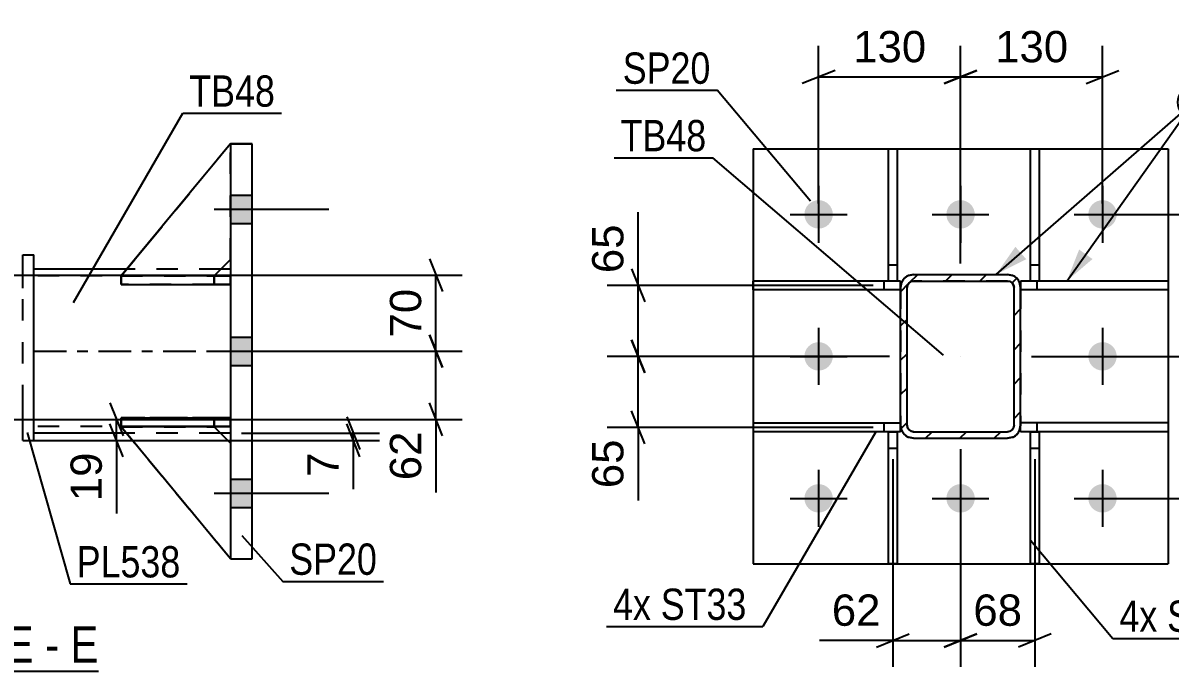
# Model space of a CAD drawing. Header units: millimetres. Extents: x 0 to 841, y 0 to 594.
# Drawn here: x 205.5 to 310.6, y 112.5 to 171.8 of the extents above; entities that cross this region are included whole.
import ezdxf

# ---------------------------------------------------------------- set-up
doc = ezdxf.new("R2010")
doc.units = ezdxf.units.MM
doc.linetypes.add('DXK_LINE_DOT2', pattern=[3.9198, 1.9599, -1.9599])
doc.linetypes.add('DXK_LINE_DOT3', pattern=[5.9187, 2.979, -0.9799, 0.9799, -0.9799])
doc.styles.add('Arial', font='ARIAL.TTF', dxfattribs={"height": 0.2})
doc.styles.add('Arial Narrow', font='ARIALN.TTF', dxfattribs={"height": 0.2})

# ---------------------------------------------------------------- blocks, each defined once
blk = doc.blocks.new('Unknown-317311778-48 - 5250')
at = {"color": 6, "linetype": 'Continuous'}
blk.add_line((184.8, 112.47), (212.45, 112.47), dxfattribs=at)
at = {"color": 0, "linetype": 'Continuous'}
for points in [[(202.91, 113.22), (202.91, 116.72), (184.8, 116.72), (184.8, 113.22)], [(206.52, 113.22), (206.52, 116.72), (203.96, 116.72), (203.96, 113.22)], [(208.84, 113.22), (208.84, 116.72), (207.57, 116.72), (207.57, 113.22)], [(212.45, 113.22), (212.45, 116.72), (209.89, 116.72), (209.89, 113.22)]]:
    blk.add_wipeout(points, dxfattribs=at)
at = {"color": 7, "linetype": 'Continuous', "style": 'Arial Narrow'}
for s, p in [('SECTION ', (184.8, 113.22)), ('E', (203.96, 113.22)), ('E', (209.89, 113.22)), ('-', (207.57, 113.22))]:
    blk.add_text(s, height=3.34, dxfattribs=at).set_placement(p)
blk = doc.blocks.new('Part-317311778-5839 - 5611')
at = {"color": 2, "linetype": 'Continuous'}
for p, q in [((310.41, 135.18), (296.91, 135.18)), ((296.91, 134.38), (296.91, 134.98)), ((310.41, 135.18), (310.41, 134.38)), ((310.41, 134.38), (296.91, 134.38))]:
    blk.add_line(p, q, dxfattribs=at)
at = {"color": 7, "linetype": 'DXK_LINE_DOT2'}
for p, q in [((296.91, 134.98), (296.91, 135.18)), ((298.41, 134.38), (298.41, 135.18))]:
    blk.add_line(p, q, dxfattribs=at)
blk = doc.blocks.new('Bolt-317311778-5646 - 5611')
at = {"linetype": 'Continuous'}
for points in [[(279.71, 154.28, -1), (277.11, 154.28, -1)], [(292.71, 154.28, -1), (290.11, 154.28, -1)], [(305.71, 154.28, -1), (303.11, 154.28, -1)], [(279.71, 141.28, -1), (277.11, 141.28, -1)], [(305.71, 141.28, -1), (303.11, 141.28, -1)], [(279.71, 128.28, -1), (277.11, 128.28, -1)], [(292.71, 128.28, -1), (290.11, 128.28, -1)], [(305.71, 128.28, -1), (303.11, 128.28, -1)]]:
    blk.add_hatch(color=1, dxfattribs=at).paths.add_polyline_path(points)
at = {"color": 1, "linetype": 'Continuous'}
for p, q in [((278.41, 156.88), (278.41, 151.68)), ((291.41, 156.88), (291.41, 151.68)), ((304.41, 156.88), (304.41, 151.68)), ((275.81, 154.28), (281.01, 154.28)), ((288.81, 154.28), (294.01, 154.28)), ((301.81, 154.28), (307.01, 154.28)), ((278.41, 143.88), (278.41, 138.68)), ((304.41, 143.88), (304.41, 138.68)), ((275.81, 141.28), (281.01, 141.28)), ((301.81, 141.28), (307.01, 141.28)), ((278.41, 130.88), (278.41, 125.68)), ((291.41, 130.88), (291.41, 125.68)), ((304.41, 130.88), (304.41, 125.68)), ((275.81, 128.28), (281.01, 128.28)), ((288.81, 128.28), (294.01, 128.28)), ((301.81, 128.28), (307.01, 128.28))]:
    blk.add_line(p, q, dxfattribs=at)
blk = doc.blocks.new('Part-317311778-5779 - 5611')
at = {"linetype": 'Continuous'}
h = blk.add_hatch(dxfattribs=at)
h.set_pattern_fill('', scale=0.7, style=0, pattern_type=0)
h.set_pattern_definition([(45, (296.561, 148.425), (-1.57154, 1.57154), [])])
h.paths.add_polyline_path([(296.82, 148.04), (296.56, 148.43), (296.17, 148.69), (295.71, 148.78), (287.11, 148.78), (286.65, 148.69), (286.26, 148.43), (286, 148.04), (285.91, 147.58), (285.91, 134.98), (286, 134.52), (286.26, 134.13), (286.65, 133.87), (287.11, 133.78), (295.71, 133.78), (296.17, 133.87), (296.56, 134.13), (296.82, 134.52), (296.91, 134.98), (296.91, 147.58)])
h.paths.add_polyline_path([(296.31, 134.98), (296.27, 134.75), (296.14, 134.55), (295.94, 134.42), (295.71, 134.38), (287.11, 134.38), (286.88, 134.42), (286.69, 134.55), (286.56, 134.75), (286.51, 134.98), (286.51, 147.58), (286.56, 147.81), (286.69, 148), (286.88, 148.13), (287.11, 148.18), (295.71, 148.18), (295.94, 148.13), (296.14, 148), (296.27, 147.81), (296.31, 147.58)])
at = {"color": 7, "linetype": 'DXK_LINE_DOT2'}
for p, q in [((286.65, 148.69), (287.11, 148.78)), ((287.11, 148.18), (286.88, 148.13)), ((287.11, 148.78), (295.71, 148.78)), ((295.71, 148.18), (287.11, 148.18)), ((295.71, 148.78), (296.17, 148.69)), ((295.94, 148.13), (295.71, 148.18)), ((285.91, 147.58), (286, 148.04)), ((285.91, 147.58), (285.91, 134.98)), ((286.56, 147.81), (286.51, 147.58)), ((286.51, 134.98), (286.51, 147.58)), ((286.69, 148), (286.56, 147.81)), ((286.88, 148.13), (286.69, 148)), ((296.14, 148), (295.94, 148.13)), ((296.27, 147.81), (296.14, 148)), ((296.31, 147.58), (296.27, 147.81)), ((296.31, 134.98), (296.31, 147.58)), ((296.82, 148.04), (296.91, 147.58)), ((296.91, 147.58), (296.91, 134.98)), ((286, 134.52), (285.91, 134.98)), ((286.51, 134.98), (286.56, 134.75)), ((286.56, 134.75), (286.69, 134.55)), ((286.69, 134.55), (286.88, 134.42)), ((295.94, 134.42), (296.14, 134.55)), ((296.14, 134.55), (296.27, 134.75)), ((296.27, 134.75), (296.31, 134.98)), ((296.91, 134.98), (296.82, 134.52)), ((287.11, 133.78), (286.65, 133.87)), ((286.88, 134.42), (287.11, 134.38)), ((287.11, 134.38), (295.71, 134.38)), ((287.11, 133.78), (295.71, 133.78)), ((295.71, 134.38), (295.94, 134.42)), ((296.17, 133.87), (295.71, 133.78))]:
    blk.add_line(p, q, dxfattribs=at)
at = {"color": 2, "linetype": 'Continuous'}
for p, q in [((287.11, 148.78), (286.65, 148.69)), ((286.88, 148.13), (287.11, 148.18)), ((287.11, 148.78), (295.71, 148.78)), ((287.11, 148.18), (295.71, 148.18)), ((296.17, 148.69), (295.71, 148.78)), ((295.71, 148.18), (295.94, 148.13)), ((286, 148.04), (285.91, 147.58)), ((285.91, 134.98), (285.91, 147.58)), ((286.51, 147.58), (286.56, 147.81)), ((286.51, 134.98), (286.51, 147.58)), ((286.56, 147.81), (286.69, 148)), ((286.69, 148), (286.88, 148.13)), ((295.94, 148.13), (296.14, 148)), ((296.14, 148), (296.27, 147.81)), ((296.27, 147.81), (296.31, 147.58)), ((296.31, 134.98), (296.31, 147.58)), ((296.91, 147.58), (296.82, 148.04)), ((296.91, 134.98), (296.91, 147.58)), ((285.91, 134.98), (286, 134.52)), ((286.56, 134.75), (286.51, 134.98)), ((286.69, 134.55), (286.56, 134.75)), ((286.88, 134.42), (286.69, 134.55)), ((296.14, 134.55), (295.94, 134.42)), ((296.27, 134.75), (296.14, 134.55)), ((296.31, 134.98), (296.27, 134.75)), ((296.82, 134.52), (296.91, 134.98)), ((286.65, 133.87), (287.11, 133.78)), ((287.11, 134.38), (286.88, 134.42)), ((287.11, 134.38), (295.71, 134.38)), ((287.11, 133.78), (295.71, 133.78)), ((295.94, 134.42), (295.71, 134.38)), ((295.71, 133.78), (296.17, 133.87))]:
    blk.add_line(p, q, dxfattribs=at)
at = {"color": 7, "linetype": 'DXK_LINE_DOT3'}
blk.add_line((291.41, 141.28), (291.41, 141.28), dxfattribs=at)
at = {"color": 7, "linetype": 'DXK_LINE_DOT2'}
for centre, start, end in [((287.11, 147.58), 112.5, 157.5), ((295.71, 147.58), 22.5, 67.5), ((287.11, 134.98), 202.5, 247.5), ((295.71, 134.98), 292.5, 337.5)]:
    blk.add_arc(centre, 1.2, start, end, dxfattribs=at)
at = {"color": 2, "linetype": 'Continuous'}
for centre, start, end in [((287.11, 147.58), 112.5, 157.5), ((295.71, 147.58), 22.5, 67.5), ((287.11, 134.98), 202.5, 247.5), ((295.71, 134.98), 292.5, 337.5)]:
    blk.add_arc(centre, 1.2, start, end, dxfattribs=at)
blk = doc.blocks.new('Part-317311778-5731 - 5611')
at = {"color": 2, "linetype": 'Continuous'}
for p, q in [((296.91, 148.18), (296.91, 147.57)), ((297.8, 148.18), (296.91, 148.18)), ((310.41, 148.18), (298.6, 148.18)), ((310.41, 148.18), (310.41, 147.38)), ((310.41, 147.38), (296.91, 147.38))]:
    blk.add_line(p, q, dxfattribs=at)
at = {"color": 7, "linetype": 'DXK_LINE_DOT2'}
for p, q in [((298.6, 148.18), (297.8, 148.18)), ((298.41, 147.38), (298.41, 148.18)), ((296.91, 147.57), (296.91, 147.38))]:
    blk.add_line(p, q, dxfattribs=at)
blk = doc.blocks.new('Part-317311778-5757 - 5611')
at = {"color": 2, "linetype": 'Continuous'}
for p, q in [((272.41, 160.28), (310.41, 160.28)), ((272.41, 160.28), (272.41, 122.28)), ((310.41, 160.28), (310.41, 122.28)), ((272.41, 122.28), (310.41, 122.28))]:
    blk.add_line(p, q, dxfattribs=at)
blk = doc.blocks.new('Part-317311778-5794 - 5611')
at = {"color": 2, "linetype": 'Continuous'}
for p, q in [((297.8, 122.28), (297.8, 134.37)), ((297.8, 134.37), (298.6, 134.37)), ((298.6, 134.37), (298.6, 122.28)), ((298.6, 122.28), (297.8, 122.28))]:
    blk.add_line(p, q, dxfattribs=at)
at = {"color": 7, "linetype": 'DXK_LINE_DOT2'}
blk.add_line((297.8, 132.87), (298.6, 132.87), dxfattribs=at)
blk = doc.blocks.new('Part-317311778-5814 - 5611')
at = {"color": 2, "linetype": 'Continuous'}
for p, q in [((284.8, 122.28), (284.8, 134.37)), ((284.8, 134.37), (285.6, 134.37)), ((285.6, 134.37), (285.6, 122.28)), ((285.6, 122.28), (284.8, 122.28))]:
    blk.add_line(p, q, dxfattribs=at)
at = {"color": 7, "linetype": 'DXK_LINE_DOT2'}
blk.add_line((284.8, 132.87), (285.6, 132.87), dxfattribs=at)
blk = doc.blocks.new('Part-317311778-5819 - 5611')
at = {"color": 2, "linetype": 'Continuous'}
for p, q in [((297.8, 148.17), (297.8, 160.28)), ((297.8, 160.28), (298.6, 160.28)), ((298.6, 160.28), (298.6, 148.17)), ((298.6, 148.17), (297.8, 148.17))]:
    blk.add_line(p, q, dxfattribs=at)
at = {"color": 7, "linetype": 'DXK_LINE_DOT2'}
blk.add_line((297.8, 149.67), (298.6, 149.67), dxfattribs=at)
blk = doc.blocks.new('Part-317311778-5824 - 5611')
at = {"color": 2, "linetype": 'Continuous'}
for p, q in [((284.8, 148.17), (284.8, 160.28)), ((284.8, 160.28), (285.6, 160.28)), ((285.6, 160.28), (285.6, 148.17)), ((285.6, 148.17), (284.8, 148.17))]:
    blk.add_line(p, q, dxfattribs=at)
at = {"color": 7, "linetype": 'DXK_LINE_DOT2'}
blk.add_line((284.8, 149.67), (285.6, 149.67), dxfattribs=at)
blk = doc.blocks.new('Part-317311778-5829 - 5611')
at = {"color": 2, "linetype": 'Continuous'}
for p, q in [((272.41, 135.18), (285.91, 135.18)), ((272.41, 135.18), (272.41, 134.38)), ((285.91, 134.38), (285.91, 134.98)), ((285.91, 134.38), (272.41, 134.38))]:
    blk.add_line(p, q, dxfattribs=at)
at = {"color": 7, "linetype": 'DXK_LINE_DOT2'}
for p, q in [((284.41, 134.38), (284.41, 135.18)), ((285.91, 135.18), (285.91, 134.98))]:
    blk.add_line(p, q, dxfattribs=at)
blk = doc.blocks.new('Part-317311778-5834 - 5611')
at = {"color": 2, "linetype": 'Continuous'}
for p, q in [((272.41, 147.38), (272.41, 148.18)), ((284.8, 148.18), (272.41, 148.18)), ((285.91, 148.18), (285.6, 148.18)), ((285.91, 147.58), (285.91, 148.18)), ((285.91, 147.38), (272.41, 147.38))]:
    blk.add_line(p, q, dxfattribs=at)
at = {"color": 7, "linetype": 'DXK_LINE_DOT2'}
for p, q in [((284.41, 147.38), (284.41, 148.18)), ((285.6, 148.18), (284.8, 148.18)), ((285.91, 147.58), (285.91, 147.38))]:
    blk.add_line(p, q, dxfattribs=at)
blk = doc.blocks.new('Part-317311778-5280 - 5250')
at = {"color": 2, "linetype": 'Continuous'}
for p, q in [((205.54, 150.59), (206.54, 150.59)), ((205.54, 147.51), (205.54, 150.59)), ((206.54, 133.59), (206.54, 150.59)), ((205.54, 133.59), (205.54, 136.71)), ((205.54, 133.59), (206.54, 133.59))]:
    blk.add_line(p, q, dxfattribs=at)
at = {"color": 7, "linetype": 'DXK_LINE_DOT2'}
for p, q in [((205.54, 150.59), (206.54, 150.59)), ((205.54, 136.71), (205.54, 147.51)), ((205.54, 133.59), (206.54, 133.59))]:
    blk.add_line(p, q, dxfattribs=at)
blk = doc.blocks.new('Bolt-317311778-5406 - 5250')
at = {"linetype": 'Continuous'}
for points in [[(226.54, 153.45), (226.54, 156.05), (224.54, 156.05), (224.54, 153.45)], [(226.54, 153.45), (226.54, 156.05), (224.54, 156.05), (224.54, 153.45)], [(226.54, 153.45), (226.54, 156.05), (224.54, 156.05), (224.54, 153.45)], [(226.54, 140.45), (226.54, 143.05), (224.54, 143.05), (224.54, 140.45)], [(226.54, 140.45), (226.54, 143.05), (224.54, 143.05), (224.54, 140.45)], [(226.54, 127.45), (226.54, 130.05), (224.54, 130.05), (224.54, 127.45)], [(226.54, 127.45), (226.54, 130.05), (224.54, 130.05), (224.54, 127.45)], [(226.54, 127.45), (226.54, 130.05), (224.54, 130.05), (224.54, 127.45)]]:
    blk.add_hatch(color=1, dxfattribs=at).paths.add_polyline_path(points)
at = {"color": 1, "linetype": 'Continuous'}
for p, q in [((224.54, 156.05), (226.54, 156.05)), ((224.54, 156.05), (226.54, 156.05)), ((224.54, 156.05), (226.54, 156.05)), ((223.04, 154.75), (233.54, 154.75)), ((223.04, 154.75), (233.54, 154.75)), ((223.04, 154.75), (233.54, 154.75)), ((224.54, 153.45), (226.54, 153.45)), ((224.54, 153.45), (226.54, 153.45)), ((224.54, 153.45), (226.54, 153.45)), ((224.54, 143.05), (226.54, 143.05)), ((224.54, 143.05), (226.54, 143.05)), ((223.04, 141.75), (233.54, 141.75)), ((223.04, 141.75), (233.54, 141.75)), ((224.54, 140.45), (226.54, 140.45)), ((224.54, 140.45), (226.54, 140.45)), ((224.54, 130.05), (226.54, 130.05)), ((224.54, 130.05), (226.54, 130.05)), ((224.54, 130.05), (226.54, 130.05)), ((223.04, 128.75), (233.54, 128.75)), ((223.04, 128.75), (233.54, 128.75)), ((223.04, 128.75), (233.54, 128.75)), ((224.54, 127.45), (226.54, 127.45)), ((224.54, 127.45), (226.54, 127.45)), ((224.54, 127.45), (226.54, 127.45))]:
    blk.add_line(p, q, dxfattribs=at)
blk = doc.blocks.new('Part-317311778-5285 - 5250')
at = {"color": 2, "linetype": 'Continuous'}
for p, q in [((215.04, 149.25), (206.54, 149.25)), ((224.54, 149.25), (223.64, 149.25)), ((215.03, 134.25), (206.54, 134.25)), ((224.54, 134.25), (223.63, 134.25))]:
    blk.add_line(p, q, dxfattribs=at)
at = {"color": 7, "linetype": 'DXK_LINE_DOT2'}
for p, q in [((206.54, 134.25), (206.54, 149.25)), ((223.64, 149.25), (215.04, 149.25)), ((224.54, 149.25), (224.54, 134.25)), ((224.54, 148.65), (206.54, 148.65)), ((224.54, 134.85), (206.54, 134.85)), ((223.63, 134.25), (215.03, 134.25))]:
    blk.add_line(p, q, dxfattribs=at)
at = {"color": 7, "linetype": 'DXK_LINE_DOT3'}
blk.add_line((206.54, 141.75), (224.54, 141.75), dxfattribs=at)
blk = doc.blocks.new('Part-317311778-5286 - 5250')
at = {"color": 2, "linetype": 'Continuous'}
for p, q in [((214.54, 134.84), (214.54, 134.84)), ((223.04, 134.84), (214.54, 134.84)), ((224.54, 122.75), (214.54, 134.84)), ((223.04, 134.84), (223.04, 134.84)), ((223.04, 134.84), (224.54, 133.34))]:
    blk.add_line(p, q, dxfattribs=at)
at = {"color": 7, "linetype": 'DXK_LINE_DOT2'}
for p, q in [((214.54, 134.84), (223.04, 134.84)), ((224.54, 122.75), (214.54, 134.84)), ((223.04, 134.84), (224.54, 133.34)), ((224.54, 133.34), (224.54, 122.75))]:
    blk.add_line(p, q, dxfattribs=at)
blk = doc.blocks.new('Part-317311778-5287 - 5250')
at = {"color": 7, "linetype": 'DXK_LINE_DOT2'}
for p, q in [((214.54, 134.84), (223.04, 134.84)), ((224.54, 122.75), (214.54, 134.84)), ((214.54, 134.84), (214.54, 134.84)), ((223.04, 134.84), (214.54, 134.84)), ((214.54, 134.84), (224.54, 122.75)), ((223.04, 134.84), (224.54, 133.34)), ((223.04, 134.84), (223.04, 134.84)), ((224.54, 133.34), (223.04, 134.84)), ((224.54, 133.34), (224.54, 122.75))]:
    blk.add_line(p, q, dxfattribs=at)
blk = doc.blocks.new('Part-317311778-5288 - 5250')
at = {"color": 2, "linetype": 'Continuous'}
for p, q in [((224.54, 160.75), (214.54, 148.64)), ((224.54, 160.75), (224.54, 160.75)), ((224.54, 160.75), (224.54, 160.75)), ((223.05, 148.65), (224.54, 150.14)), ((215.78, 148.64), (214.54, 148.64)), ((214.54, 148.64), (214.54, 148.64))]:
    blk.add_line(p, q, dxfattribs=at)
at = {"color": 7, "linetype": 'DXK_LINE_DOT2'}
for p, q in [((224.54, 160.75), (214.54, 148.64)), ((224.54, 150.14), (224.54, 160.75)), ((223.04, 148.64), (224.54, 150.14)), ((223.04, 148.64), (214.54, 148.64)), ((223.04, 148.64), (215.78, 148.64)), ((223.04, 148.64), (223.05, 148.65)), ((223.04, 148.64), (223.04, 148.64))]:
    blk.add_line(p, q, dxfattribs=at)
blk = doc.blocks.new('Part-317311778-5289 - 5250')
at = {"color": 7, "linetype": 'DXK_LINE_DOT2'}
for p, q in [((224.54, 160.75), (214.54, 148.64)), ((214.54, 148.64), (224.54, 160.75)), ((224.54, 150.14), (224.54, 160.75)), ((223.04, 148.64), (224.54, 150.14)), ((223.04, 148.64), (224.54, 150.14)), ((214.54, 148.64), (223.04, 148.64)), ((214.54, 148.64), (214.54, 148.64)), ((223.04, 148.64), (214.54, 148.64)), ((223.04, 148.64), (223.04, 148.64))]:
    blk.add_line(p, q, dxfattribs=at)
blk = doc.blocks.new('Part-317311778-5290 - 5250')
at = {"color": 7, "linetype": 'DXK_LINE_DOT2'}
for p, q in [((214.54, 134.85), (214.54, 135.65)), ((214.54, 135.65), (223.04, 135.65)), ((224.54, 135.65), (214.54, 135.65)), ((223.04, 134.85), (223.04, 135.65)), ((223.04, 135.65), (224.54, 135.65)), ((224.54, 134.85), (224.54, 135.65)), ((224.54, 134.85), (224.54, 135.65)), ((224.54, 135.65), (224.54, 135.65)), ((223.04, 134.85), (214.54, 134.85)), ((214.54, 134.85), (224.54, 134.85)), ((224.54, 134.85), (223.04, 134.85)), ((224.54, 134.85), (224.54, 134.85))]:
    blk.add_line(p, q, dxfattribs=at)
blk = doc.blocks.new('Part-317311778-5291 - 5250')
at = {"color": 7, "linetype": 'DXK_LINE_DOT2'}
for p, q in [((214.54, 147.85), (214.54, 148.65)), ((214.54, 148.65), (223.04, 148.65)), ((224.54, 148.65), (214.54, 148.65)), ((223.04, 147.85), (223.04, 148.65)), ((223.04, 148.65), (224.54, 148.65)), ((224.54, 147.85), (224.54, 148.65)), ((224.54, 147.85), (224.54, 148.65)), ((224.54, 148.65), (224.54, 148.65)), ((223.04, 147.85), (214.54, 147.85)), ((214.54, 147.85), (224.54, 147.85)), ((224.54, 147.85), (223.04, 147.85)), ((224.54, 147.85), (224.54, 147.85))]:
    blk.add_line(p, q, dxfattribs=at)
blk = doc.blocks.new('Part-317311778-5292 - 5250')
at = {"color": 2, "linetype": 'Continuous'}
for p, q in [((214.54, 135.65), (224.54, 135.65)), ((214.54, 135.65), (214.54, 134.85)), ((224.54, 135.65), (224.54, 135.65)), ((224.54, 134.85), (224.54, 135.65)), ((224.54, 134.85), (214.54, 134.85))]:
    blk.add_line(p, q, dxfattribs=at)
at = {"color": 7, "linetype": 'DXK_LINE_DOT2'}
for p, q in [((223.04, 135.65), (214.54, 135.65)), ((224.54, 135.65), (223.04, 135.65)), ((223.04, 135.65), (223.04, 134.85)), ((224.54, 135.65), (224.54, 135.65)), ((214.54, 134.85), (223.04, 134.85)), ((223.04, 134.85), (224.54, 134.85))]:
    blk.add_line(p, q, dxfattribs=at)
blk = doc.blocks.new('Part-317311778-5293 - 5250')
at = {"color": 2, "linetype": 'Continuous'}
for p, q in [((214.55, 148.65), (214.54, 148.65)), ((214.54, 148.65), (214.54, 147.85)), ((224.54, 148.65), (215.78, 148.65)), ((224.54, 148.65), (224.54, 148.65)), ((224.54, 148.65), (224.54, 147.85)), ((214.54, 147.85), (224.54, 147.85))]:
    blk.add_line(p, q, dxfattribs=at)
at = {"color": 7, "linetype": 'DXK_LINE_DOT2'}
for p, q in [((215.78, 148.65), (214.55, 148.65)), ((223.04, 148.65), (214.55, 148.65)), ((223.04, 148.65), (224.54, 148.65)), ((223.04, 148.65), (223.04, 147.85)), ((224.54, 148.65), (224.54, 148.65)), ((214.54, 147.85), (223.04, 147.85)), ((223.04, 147.85), (224.54, 147.85))]:
    blk.add_line(p, q, dxfattribs=at)
blk = doc.blocks.new('Part-317311778-5311 - 5250')
at = {"color": 2, "linetype": 'Continuous'}
for p, q in [((226.54, 160.75), (224.54, 160.75)), ((224.54, 160.75), (224.54, 122.75)), ((226.54, 122.75), (226.54, 160.75)), ((224.54, 122.75), (226.54, 122.75))]:
    blk.add_line(p, q, dxfattribs=at)
at = {"color": 7, "linetype": 'DXK_LINE_DOT2'}
for p, q in [((224.54, 160.75), (226.54, 160.75)), ((224.54, 122.75), (226.54, 122.75))]:
    blk.add_line(p, q, dxfattribs=at)
blk = doc.blocks.new('StraightDimension-317311778-5841 - 5611')
at = {"color": 7, "linetype": 'Continuous'}
for p, q in [((291.41, 132.78), (291.41, 112.86)), ((285.2, 131.87), (285.2, 112.86)), ((283.7, 114.66), (286.7, 115.86)), ((292.91, 115.86), (289.91, 114.66)), ((285.2, 115.26), (278.5, 115.26)), ((285.2, 115.26), (278.5, 115.26)), ((285.2, 115.26), (291.41, 115.26))]:
    blk.add_line(p, q, dxfattribs=at)
at = {"color": 0}
blk.add_wipeout([(284.67, 116.01), (284.67, 120.21), (279.02, 120.21), (279.02, 116.01)], dxfattribs=at)
at = {"color": 3, "style": 'Arial'}
blk.add_text('62', height=2.865, dxfattribs=at).set_placement((279.62, 116.61))
blk = doc.blocks.new('StraightDimension-317311778-5847 - 5611')
at = {"color": 7, "linetype": 'Continuous'}
for p, q in [((291.41, 132.78), (291.41, 112.86)), ((298.2, 131.87), (298.2, 112.86)), ((289.91, 114.66), (292.91, 115.86)), ((299.7, 115.86), (296.7, 114.66)), ((291.41, 115.26), (298.2, 115.26))]:
    blk.add_line(p, q, dxfattribs=at)
at = {"color": 0}
blk.add_wipeout([(297.63, 116.01), (297.63, 120.21), (291.98, 120.21), (291.98, 116.01)], dxfattribs=at)
at = {"color": 3, "style": 'Arial'}
blk.add_text('68', height=2.865, dxfattribs=at).set_placement((292.58, 116.61))
blk = doc.blocks.new('StraightDimension-317311778-5853 - 5611')
at = {"color": 7, "linetype": 'Continuous'}
for p, q in [((261.28, 142.78), (262.48, 139.78)), ((284.91, 141.28), (259.03, 141.28)), ((261.88, 134.78), (261.88, 141.28)), ((262.48, 133.28), (261.28, 136.28)), ((283.41, 134.78), (259.03, 134.78)), ((261.88, 134.78), (261.88, 128.08)), ((261.88, 134.78), (261.88, 128.08))]:
    blk.add_line(p, q, dxfattribs=at)
at = {"color": 0}
blk.add_wipeout([(261.13, 134.25), (256.93, 134.25), (256.93, 128.61), (261.13, 128.61)], dxfattribs=at)
at = {"color": 3, "style": 'Arial'}
blk.add_text('65', height=2.865, rotation=90.0002, dxfattribs=at).set_placement((260.53, 129.21))
blk = doc.blocks.new('StraightDimension-317311778-5860 - 5611')
at = {"color": 7, "linetype": 'Continuous'}
for p, q in [((261.88, 147.78), (261.88, 154.48)), ((261.88, 147.78), (261.88, 154.48)), ((261.28, 149.28), (262.48, 146.28)), ((283.41, 147.78), (259.03, 147.78)), ((261.88, 141.28), (261.88, 147.78)), ((262.48, 139.78), (261.28, 142.78)), ((284.91, 141.28), (259.03, 141.28))]:
    blk.add_line(p, q, dxfattribs=at)
at = {"color": 0}
blk.add_wipeout([(261.13, 153.95), (256.93, 153.95), (256.93, 148.3), (261.13, 148.3)], dxfattribs=at)
at = {"color": 3, "style": 'Arial'}
blk.add_text('65', height=2.865, rotation=90.0002, dxfattribs=at).set_placement((260.53, 148.9))
blk = doc.blocks.new('StraightDimension-317311778-5867 - 5611')
at = {"color": 7, "linetype": 'Continuous'}
for p, q in [((291.41, 149.78), (291.41, 169.71)), ((304.41, 155.28), (304.41, 169.71)), ((292.91, 167.46), (289.91, 166.26)), ((302.91, 166.26), (305.91, 167.46)), ((291.41, 166.86), (304.41, 166.86))]:
    blk.add_line(p, q, dxfattribs=at)
at = {"color": 0}
blk.add_wipeout([(301.85, 167.61), (301.85, 171.81), (293.98, 171.81), (293.98, 167.61)], dxfattribs=at)
at = {"color": 3, "style": 'Arial'}
blk.add_text('130', height=2.865, dxfattribs=at).set_placement((294.58, 168.21))
blk = doc.blocks.new('StraightDimension-317311778-5880 - 5611')
at = {"color": 7, "linetype": 'Continuous'}
for p, q in [((278.41, 155.28), (278.41, 169.71)), ((291.41, 149.78), (291.41, 169.71)), ((279.91, 167.46), (276.91, 166.26)), ((289.91, 166.26), (292.91, 167.46)), ((278.41, 166.86), (291.41, 166.86))]:
    blk.add_line(p, q, dxfattribs=at)
at = {"color": 0}
blk.add_wipeout([(288.85, 167.61), (288.85, 171.81), (280.98, 171.81), (280.98, 167.61)], dxfattribs=at)
at = {"color": 3, "style": 'Arial'}
blk.add_text('130', height=2.865, dxfattribs=at).set_placement((281.58, 168.21))
blk = doc.blocks.new('StraightDimension-317311778-5894 - 5611')
at = {"color": 7, "linetype": 'Continuous'}
for p, q in [((320.04, 139.78), (318.84, 142.78)), ((297.91, 141.28), (321.84, 141.28)), ((319.44, 128.28), (319.44, 141.28)), ((318.84, 129.78), (320.04, 126.78)), ((305.41, 128.28), (321.84, 128.28))]:
    blk.add_line(p, q, dxfattribs=at)
at = {"color": 0}
blk.add_wipeout([(318.69, 138.71), (314.49, 138.71), (314.49, 130.84), (318.69, 130.84)], dxfattribs=at)
at = {"color": 3, "style": 'Arial'}
blk.add_text('130', height=2.865, rotation=90.0002, dxfattribs=at).set_placement((318.09, 131.44))
blk = doc.blocks.new('StraightDimension-317311778-5904 - 5611')
at = {"color": 7, "linetype": 'Continuous'}
for p, q in [((320.04, 152.78), (318.84, 155.78)), ((305.41, 154.28), (321.84, 154.28)), ((319.44, 141.28), (319.44, 154.28)), ((318.84, 142.78), (320.04, 139.78)), ((297.91, 141.28), (321.84, 141.28))]:
    blk.add_line(p, q, dxfattribs=at)
at = {"color": 0}
blk.add_wipeout([(318.69, 151.71), (314.49, 151.71), (314.49, 143.84), (318.69, 143.84)], dxfattribs=at)
at = {"color": 3, "style": 'Arial'}
blk.add_text('130', height=2.865, rotation=90.0002, dxfattribs=at).set_placement((318.09, 144.44))
blk = doc.blocks.new('StraightDimension-317311778-5464 - 5250')
at = {"color": 7, "linetype": 'Continuous'}
for p, q in [((242.76, 150.21), (243.96, 147.21)), ((202.23, 148.71), (245.76, 148.71)), ((243.36, 141.75), (243.36, 148.71)), ((243.96, 140.25), (242.76, 143.25)), ((227.54, 141.75), (245.76, 141.75))]:
    blk.add_line(p, q, dxfattribs=at)
at = {"color": 0}
blk.add_wipeout([(242.61, 148.05), (238.41, 148.05), (238.41, 142.41), (242.61, 142.41)], dxfattribs=at)
at = {"color": 3, "style": 'Arial'}
blk.add_text('70', height=2.865, rotation=90.0002, dxfattribs=at).set_placement((242.01, 143.01))
blk = doc.blocks.new('StraightDimension-317311778-5497 - 5250')
at = {"color": 7, "linetype": 'Continuous'}
for p, q in [((235.19, 135.75), (236.39, 132.75)), ((236.39, 132.09), (235.19, 135.09)), ((207.54, 133.59), (238.19, 133.59)), ((225.54, 134.25), (238.19, 134.25)), ((235.79, 133.59), (235.79, 134.25)), ((235.79, 133.59), (235.79, 129.12)), ((235.79, 133.59), (235.79, 129.12))]:
    blk.add_line(p, q, dxfattribs=at)
at = {"color": 0}
blk.add_wipeout([(235.04, 133.06), (230.84, 133.06), (230.84, 129.64), (235.04, 129.64)], dxfattribs=at)
at = {"color": 3, "style": 'Arial'}
blk.add_text('7', height=2.87, rotation=90.0002, dxfattribs=at).set_placement((234.44, 130.24))
blk = doc.blocks.new('StraightDimension-317311778-5449 - 5250')
at = {"color": 7, "linetype": 'Continuous'}
for p, q in [((213.51, 137.01), (214.71, 134.01)), ((204.06, 135.51), (216.51, 135.51)), ((214.71, 132.09), (213.51, 135.09)), ((214.11, 133.59), (214.11, 135.51)), ((206.54, 133.59), (216.51, 133.59)), ((214.11, 133.59), (214.11, 126.89)), ((214.11, 133.59), (214.11, 126.89))]:
    blk.add_line(p, q, dxfattribs=at)
at = {"color": 0}
blk.add_wipeout([(213.36, 133.06), (209.16, 133.06), (209.16, 127.42), (213.36, 127.42)], dxfattribs=at)
at = {"color": 3, "style": 'Arial'}
blk.add_text('19', height=2.865, rotation=90.0002, dxfattribs=at).set_placement((212.76, 128.02))
blk = doc.blocks.new('StraightDimension-317311778-5457 - 5250')
at = {"color": 7, "linetype": 'Continuous'}
for p, q in [((242.76, 143.25), (243.96, 140.25)), ((227.54, 141.75), (245.76, 141.75)), ((243.36, 135.51), (243.36, 141.75)), ((243.96, 134.01), (242.76, 137.01)), ((202.23, 135.51), (245.76, 135.51)), ((243.36, 135.51), (243.36, 128.81)), ((243.36, 135.51), (243.36, 128.81))]:
    blk.add_line(p, q, dxfattribs=at)
at = {"color": 0}
blk.add_wipeout([(242.61, 134.99), (238.41, 134.99), (238.41, 129.34), (242.61, 129.34)], dxfattribs=at)
at = {"color": 3, "style": 'Arial'}
blk.add_text('62', height=2.865, rotation=90.0002, dxfattribs=at).set_placement((242.01, 129.94))
blk = doc.blocks.new('Mark-317311778-5775 - 5611')
at = {"color": 30, "linetype": 'Continuous'}
for p in [(259.67, 159.46), (289.86, 141.38)]:
    blk.add_line(p, (268.73, 159.46), dxfattribs=at)
at = {"color": 0}
blk.add_wipeout([(268.13, 160.06), (268.13, 163.06), (260.27, 163.06), (260.27, 160.06)], dxfattribs=at)
blk.add_wipeout([(268.13, 160.06), (268.13, 163.06), (260.27, 163.06), (260.27, 160.06)], dxfattribs=at)
at = {"color": 3, "style": 'Arial Narrow'}
blk.add_text('TB48', height=2.863, dxfattribs=at).set_placement((260.27, 160.06))
blk = doc.blocks.new('Mark-317311778-5753 - 5611')
at = {"color": 30, "linetype": 'Continuous'}
for p in [(259.87, 165.64), (277.66, 155.5)]:
    blk.add_line(p, (269.11, 165.64), dxfattribs=at)
at = {"color": 0}
blk.add_wipeout([(268.51, 166.24), (268.51, 169.24), (260.47, 169.24), (260.47, 166.24)], dxfattribs=at)
blk.add_wipeout([(268.51, 166.24), (268.51, 169.24), (260.47, 169.24), (260.47, 166.24)], dxfattribs=at)
at = {"color": 3, "style": 'Arial Narrow'}
blk.add_text('SP20', height=2.863, dxfattribs=at).set_placement((260.47, 166.24))
blk = doc.blocks.new('MarkSet-317311778-5993 - 5611')
at = {"color": 30, "linetype": 'Continuous'}
for p, q in [((297.8, 124.45), (305.36, 115.46)), ((305.36, 115.46), (319.68, 115.46))]:
    blk.add_line(p, q, dxfattribs=at)
at = {"color": 0}
for points in [[(309.43, 116.06), (309.43, 119.06), (305.96, 119.06), (305.96, 116.06)], [(318.18, 116.06), (318.18, 119.06), (310.33, 119.06), (310.33, 116.06)]]:
    blk.add_wipeout(points, dxfattribs=at)
for points in [[(309.43, 116.06), (309.43, 119.06), (305.96, 119.06), (305.96, 116.06)], [(318.18, 116.06), (318.18, 119.06), (310.33, 119.06), (310.33, 116.06)]]:
    blk.add_wipeout(points, dxfattribs=at)
at = {"color": 3, "style": 'Arial Narrow'}
for s, p in [('4x', (305.96, 116.06)), ('ST32', (310.33, 116.06))]:
    blk.add_text(s, height=2.863, dxfattribs=at).set_placement(p)
blk = doc.blocks.new('WeldMark-317311778-5914 - 5611')
at = {"linetype": 'Continuous'}
for points in [[(297.42, 150.18), (294.66, 148.78), (296.43, 151.31)], [(303.49, 150.19), (301.14, 148.18), (302.27, 151.06)]]:
    blk.add_hatch(color=30, dxfattribs=at).paths.add_polyline_path(points)
at = {"color": 30, "linetype": 'Continuous'}
for p, q in [((294.66, 148.78), (312.77, 164.54)), ((301.14, 148.18), (312.77, 164.54)), ((312.77, 164.54), (321.77, 164.54))]:
    blk.add_line(p, q, dxfattribs=at)
at = {"color": 3, "linetype": 'Continuous'}
for q in [(320.48, 160.25), (317.05, 160.25)]:
    blk.add_line((317.05, 164.54), q, dxfattribs=at)
for start, end in [(90, 270), (270, 90)]:
    blk.add_arc((312.77, 164.54), 1.5, start, end, dxfattribs=at)
at = {"color": 0, "linetype": 'Continuous'}
blk.add_wipeout([(333.14, 163.64), (333.14, 166.64), (325.37, 166.64), (325.37, 163.64)], dxfattribs=at)
blk.add_wipeout([(333.14, 163.64), (333.14, 166.64), (325.37, 166.64), (325.37, 163.64)], dxfattribs=at)
at = {"color": 3, "linetype": 'Continuous'}
for q in [(326.05, 168.82), (326.05, 160.25)]:
    blk.add_line((321.77, 164.54), q, dxfattribs=at)
at = {"color": 3, "linetype": 'Continuous', "style": 'Arial'}
blk.add_text('TYP', height=2.865, dxfattribs=at).set_placement((325.37, 163.64))
blk = doc.blocks.new('MarkSet-317311778-5963 - 5611')
at = {"color": 30, "linetype": 'Continuous'}
for p in [(283.66, 134.38), (258.98, 116.55)]:
    blk.add_line(p, (273.3, 116.55), dxfattribs=at)
at = {"color": 0}
for points in [[(263.05, 117.15), (263.05, 120.15), (259.58, 120.15), (259.58, 117.15)], [(271.8, 117.15), (271.8, 120.15), (263.95, 120.15), (263.95, 117.15)]]:
    blk.add_wipeout(points, dxfattribs=at)
for points in [[(263.05, 117.15), (263.05, 120.15), (259.58, 120.15), (259.58, 117.15)], [(271.8, 117.15), (271.8, 120.15), (263.95, 120.15), (263.95, 117.15)]]:
    blk.add_wipeout(points, dxfattribs=at)
at = {"color": 3, "style": 'Arial Narrow'}
for s, p in [('4x', (259.58, 117.15)), ('ST33', (263.95, 117.15))]:
    blk.add_text(s, height=2.863, dxfattribs=at).set_placement(p)
blk = doc.blocks.new('Mark-317311778-5276 - 5250')
at = {"color": 30, "linetype": 'Continuous'}
for p, q in [((205.92, 134.31), (209.86, 120.44)), ((209.86, 120.44), (220.57, 120.44))]:
    blk.add_line(p, q, dxfattribs=at)
at = {"color": 0}
blk.add_wipeout([(219.97, 121.04), (219.97, 124.04), (210.46, 124.04), (210.46, 121.04)], dxfattribs=at)
blk.add_wipeout([(219.97, 121.04), (219.97, 124.04), (210.46, 124.04), (210.46, 121.04)], dxfattribs=at)
at = {"color": 3, "style": 'Arial Narrow'}
blk.add_text('PL538', height=2.863, dxfattribs=at).set_placement((210.46, 121.04))
blk = doc.blocks.new('Mark-317311778-5281 - 5250')
at = {"color": 30, "linetype": 'Continuous'}
for p, q in [((210.17, 146.22), (220.17, 163.54)), ((220.17, 163.54), (229.22, 163.54))]:
    blk.add_line(p, q, dxfattribs=at)
at = {"color": 0}
blk.add_wipeout([(228.62, 164.14), (228.62, 167.14), (220.77, 167.14), (220.77, 164.14)], dxfattribs=at)
blk.add_wipeout([(228.62, 164.14), (228.62, 167.14), (220.77, 167.14), (220.77, 164.14)], dxfattribs=at)
at = {"color": 3, "style": 'Arial Narrow'}
blk.add_text('TB48', height=2.863, dxfattribs=at).set_placement((220.77, 164.14))
blk = doc.blocks.new('Mark-317311778-5307 - 5250')
at = {"color": 30, "linetype": 'Continuous'}
for p, q in [((225.59, 124.87), (229.33, 120.68)), ((229.33, 120.68), (238.57, 120.68))]:
    blk.add_line(p, q, dxfattribs=at)
at = {"color": 0}
blk.add_wipeout([(237.97, 121.28), (237.97, 124.28), (229.93, 124.28), (229.93, 121.28)], dxfattribs=at)
blk.add_wipeout([(237.97, 121.28), (237.97, 124.28), (229.93, 124.28), (229.93, 121.28)], dxfattribs=at)
at = {"color": 3, "style": 'Arial Narrow'}
blk.add_text('SP20', height=2.863, dxfattribs=at).set_placement((229.93, 121.28))

msp = doc.modelspace()

# ---------------------------------------------------------------- block references
for name in ['Part-317311778-5288 - 5250', 'Part-317311778-5289 - 5250', 'Part-317311778-5311 - 5250', 'Part-317311778-5757 - 5611', 'Part-317311778-5824 - 5611', 'Part-317311778-5819 - 5611', 'Bolt-317311778-5646 - 5611', 'Bolt-317311778-5406 - 5250', 'Part-317311778-5280 - 5250', 'Part-317311778-5285 - 5250', 'Part-317311778-5291 - 5250', 'Part-317311778-5293 - 5250', 'Part-317311778-5834 - 5611', 'Part-317311778-5779 - 5611', 'Part-317311778-5731 - 5611', 'Part-317311778-5290 - 5250', 'Part-317311778-5292 - 5250', 'Part-317311778-5286 - 5250', 'Part-317311778-5287 - 5250', 'Part-317311778-5829 - 5611', 'Part-317311778-5839 - 5611', 'Part-317311778-5814 - 5611', 'Part-317311778-5794 - 5611', 'Unknown-317311778-48 - 5250']:
    msp.add_blockref(name, (0, 0))

# ---------------------------------------------------------------- next in the draw order: block references
for name in ['StraightDimension-317311778-5867 - 5611', 'StraightDimension-317311778-5464 - 5250', 'StraightDimension-317311778-5497 - 5250', 'StraightDimension-317311778-5841 - 5611', 'Mark-317311778-5307 - 5250']:
    msp.add_blockref(name, (0, 0))

# ---------------------------------------------------------------- next in the draw order: block references
for name in ['Mark-317311778-5281 - 5250', 'StraightDimension-317311778-5853 - 5611', 'StraightDimension-317311778-5449 - 5250', 'StraightDimension-317311778-5847 - 5611']:
    msp.add_blockref(name, (0, 0))

# ---------------------------------------------------------------- next in the draw order: block references
for name in ['StraightDimension-317311778-5860 - 5611', 'StraightDimension-317311778-5457 - 5250', 'StraightDimension-317311778-5894 - 5611', 'MarkSet-317311778-5963 - 5611', 'MarkSet-317311778-5993 - 5611']:
    msp.add_blockref(name, (0, 0))

# ---------------------------------------------------------------- next in the draw order: block references
for name in ['StraightDimension-317311778-5880 - 5611', 'StraightDimension-317311778-5904 - 5611', 'Mark-317311778-5276 - 5250']:
    msp.add_blockref(name, (0, 0))

# ---------------------------------------------------------------- next in the draw order: block references
for name in ['WeldMark-317311778-5914 - 5611', 'Mark-317311778-5775 - 5611']:
    msp.add_blockref(name, (0, 0))

# ---------------------------------------------------------------- next in the draw order: block references
msp.add_blockref('Mark-317311778-5753 - 5611', (0, 0))

doc.saveas('drawing.dxf')
